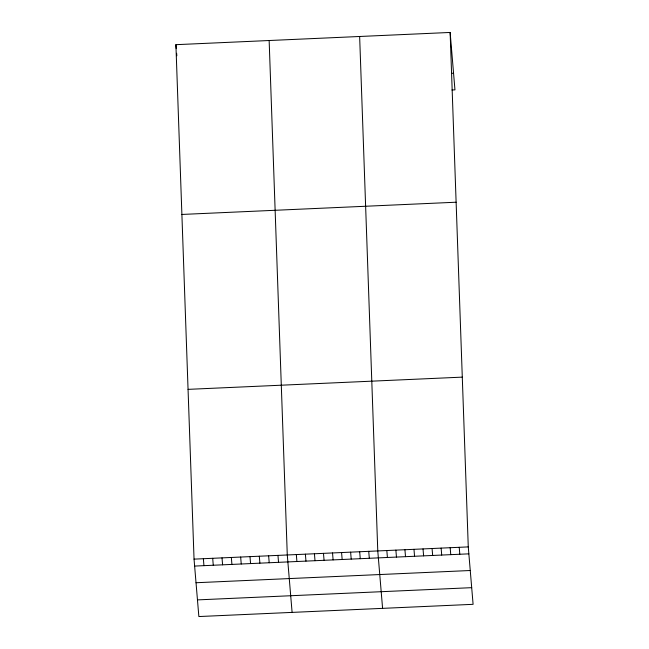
<?xml version="1.0" encoding="UTF-8"?>
<svg xmlns="http://www.w3.org/2000/svg" width="649" height="649" viewBox="0 0 649 649"><rect width="100%" height="100%" fill="white"/><g stroke="black" fill="none" stroke-linecap="round" stroke-linejoin="round"><path stroke-width="0.97" d="M450.138 32.45L468.27 546.904L473.097 604.324L198.862 616.55L194.043 559.13L175.903 44.676L450.138 32.45L454.957 89.87L451.939 90M451.55 73.305L453.562 73.215M181.89 214.446L456.117 202.22M188.056 389.359L462.283 377.134M194.043 559.13L468.27 546.904M194.627 566.074L468.854 553.848M196.022 582.737L470.249 570.512M197.466 599.895L471.693 587.669M459.224 547.31L459.808 554.254M450.171 547.715L450.755 554.66M441.125 548.113L441.709 555.065M432.072 548.519L432.656 555.463M423.026 548.924L423.61 555.869M413.973 549.33L414.557 556.274M404.927 549.727L405.511 556.68M395.874 550.133L396.458 557.077M386.828 550.539L387.412 557.483M382.594 608.356L377.775 550.944L359.643 36.482M368.729 551.342L369.313 558.286M359.676 551.747L360.26 558.692M350.63 552.153L351.206 559.097M341.577 552.559L342.161 559.503M332.531 552.956L333.107 559.9M323.478 553.362L324.062 560.306M314.432 553.767L315.008 560.712M305.379 554.165L305.963 561.117M296.333 554.571L296.909 561.515M292.099 612.396L287.28 554.976L269.148 40.522M277.959 555.39L278.543 562.334M268.629 555.804L269.213 562.756M259.308 556.225L259.892 563.17M249.987 556.639L250.571 563.583M240.665 557.053L241.241 563.997M231.336 557.467L231.92 564.411M222.015 557.889L222.599 564.833M175.903 44.676L176.244 48.643M176.633 53.291L176.836 55.782M212.694 558.302L213.27 565.247M203.364 558.716L203.948 565.66"/></g></svg>
